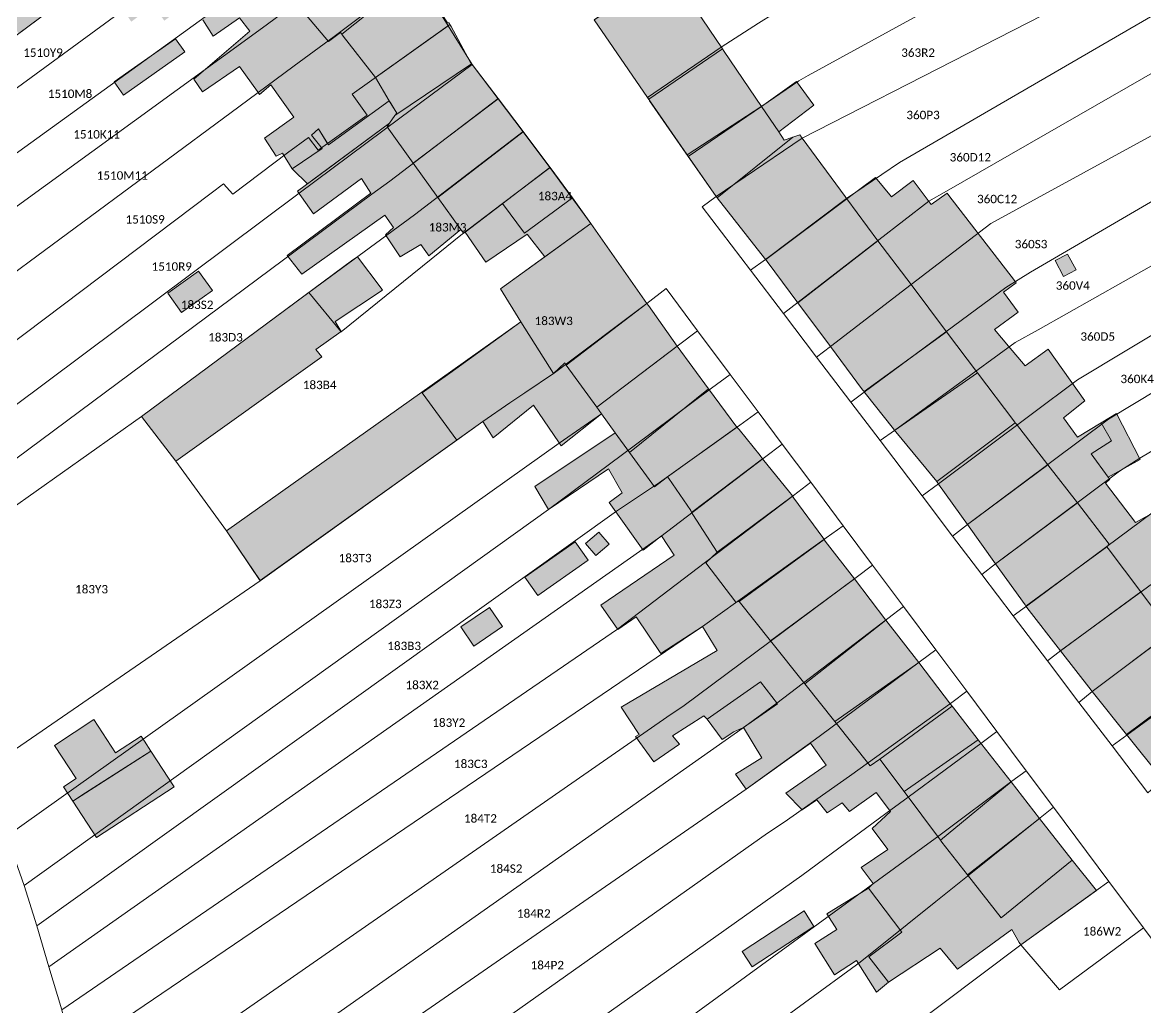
# Model space of a CAD drawing. Header units: metres. Extents: x 113120 to 240396, y 120329 to 242116.
# Drawn here: x 116794.5 to 116901.3, y 121815.8 to 121909.5 of the extents above; entities that cross this region are included whole.
import ezdxf

# ---------------------------------------------------------------- set-up
doc = ezdxf.new("R2010")
doc.units = ezdxf.units.M
doc.header["$LTSCALE"] = 3
for name, color, linetype, lineweight in [('Bpn_CaPa', 78, 'Continuous', 0), ('Bpn_ReBu', 4, 'Continuous', 0), ('Bpt_CaNu', 7, 'Continuous', 0), ('Hachure bâtiment', 11, 'Continuous', 0)]:
    doc.layers.add(name, color=color, linetype=linetype, lineweight=lineweight)
doc.styles.add('Legend', font='')
doc.styles.get('Legend').set_extended_font_data('Calibri')

msp = doc.modelspace()

# ---------------------------------------------------------------- hatches: boundary and pattern name
at = {"layer": 'Hachure bâtiment'}
h = msp.add_hatch(color=256, dxfattribs=at)
h.dxf.hatch_style = 1
h.paths.add_polyline_path([(116800.8, 121940.94), (116798.89, 121938.08), (116804.15, 121933.34), (116803.62, 121932.42), (116806.71, 121928.97), (116808.17, 121930.21), (116810.6, 121926.9), (116809.42, 121925.83), (116811.81, 121922.53), (116811.94, 121922.35), (116807.17, 121918.03), (116806, 121919.65), (116803.45, 121917.45), (116804.55, 121916.15), (116794.17, 121908.43), (116793.4, 121909.32), (116792.2, 121908.43), (116790.6, 121910.68), (116804.52, 121921.52), (116803.68, 121922.8), (116806.63, 121925.63), (116805.2, 121927.48), (116802.44, 121925.27), (116801.45, 121926.48), (116799.6, 121925.32), (116798.4, 121926.92), (116792.97, 121931.85), (116795.83, 121934.97), (116790.8, 121939.92), (116789.43, 121938.43), (116788.37, 121939.48), (116790.55, 121941.48), (116791.45, 121940.68), (116795.92, 121945.84)])
h = msp.add_hatch(color=256, dxfattribs=at)
h.dxf.hatch_style = 1
h.paths.add_polyline_path([(116815.32, 121919.37), (116815.5, 121919.21), (116815.64, 121919.06), (116818.91, 121915.91), (116819.03, 121915.81), (116821.11, 121912.58), (116820.12, 121911.81), (116823.6, 121907.67), (116824.75, 121908.53), (116824.87, 121908.37), (116825.01, 121908.19), (116828.08, 121904.24), (116829.4, 121902.03), (116823.6, 121897.85), (116822.68, 121899.35), (116822, 121898.77), (116823, 121897.48), (116820.15, 121895.55), (116819.25, 121897.05), (116818.65, 121896.77), (116817.52, 121898.48), (116820.32, 121900.48), (116818.12, 121903.55), (116817.05, 121902.63), (116816.86, 121902.9), (116815.15, 121905.28), (116811.63, 121902.88), (116810.8, 121904.08), (116816.12, 121908.65), (116815.15, 121909.92), (116812.63, 121908.17), (116811.67, 121909.73), (116816.23, 121913.77), (116815.75, 121914.55), (116814.75, 121913.83), (116812.68, 121916.52), (116809.43, 121914.55), (116811.28, 121912.08), (116808, 121909.65), (116806.95, 121911.12), (116804.85, 121909.55), (116804.18, 121910.59), (116806.05, 121912.15), (116805.08, 121913.83), (116814.08, 121920.46)])
h = msp.add_hatch(color=256, dxfattribs=at)
h.dxf.hatch_style = 1
h.paths.add_polyline_path([(116831.84, 121914.2), (116831.97, 121914.03), (116824.87, 121908.37), (116824.75, 121908.53), (116823.6, 121907.67), (116820.12, 121911.81), (116821.11, 121912.58), (116829.17, 121917.73)])
h = msp.add_hatch(color=256, dxfattribs=at)
h.dxf.hatch_style = 1
h.paths.add_polyline_path([(116832.07, 121913.88), (116832.19, 121913.69), (116834.94, 121909.43), (116835.09, 121909.43), (116835.17, 121909.3), (116828.08, 121904.24), (116825.01, 121908.19), (116824.87, 121908.37), (116831.97, 121914.03)])
h = msp.add_hatch(color=256, dxfattribs=at)
h.dxf.hatch_style = 1
h.paths.add_polyline_path([(116861.1, 121906.97), (116854.07, 121902.17), (116853.96, 121902.33), (116848.87, 121909.72), (116856.02, 121914.49)])
h = msp.add_hatch(color=256, dxfattribs=at)
h.dxf.hatch_style = 1
h.paths.add_polyline_path([(116835.27, 121909.1), (116837.1, 121905.75), (116837.23, 121905.54), (116829.93, 121900.62), (116830.1, 121900.86), (116829.4, 121902.03), (116828.08, 121904.24), (116835.17, 121909.3)])
h = msp.add_hatch(color=256, dxfattribs=at)
h.dxf.hatch_style = 1
h.paths.add_polyline_path([(116809.95, 121906.68), (116804.12, 121902.57), (116803.23, 121903.83), (116805.17, 121905.21), (116809.07, 121907.92)])
h = msp.add_hatch(color=256, dxfattribs=at)
h.dxf.hatch_style = 1
h.paths.add_polyline_path([(116861.26, 121906.73), (116864.81, 121901.48), (116857.84, 121896.74), (116854.16, 121902.03), (116854.07, 121902.17), (116861.1, 121906.97)])
h = msp.add_hatch(color=256, dxfattribs=at)
h.dxf.hatch_style = 1
h.paths.add_polyline_path([(116837.36, 121905.37), (116839.74, 121902.23), (116831.67, 121896.1), (116829.19, 121899.55), (116829.43, 121899.89), (116829.93, 121900.62), (116837.23, 121905.54)])
h = msp.add_hatch(color=256, dxfattribs=at)
h.dxf.hatch_style = 1
h.paths.add_polyline_path([(116869.77, 121901.6), (116866.44, 121899.07), (116864.81, 121901.48), (116868.12, 121903.85)])
h = msp.add_hatch(color=256, dxfattribs=at)
h.dxf.hatch_style = 1
h.paths.add_polyline_path([(116823.58, 121897.89), (116823.58, 121897.88), (116823.6, 121897.85), (116824.53, 121898.52), (116829.4, 121902.03), (116829.49, 121901.89), (116829.86, 121901.26), (116830.1, 121900.86), (116829.93, 121900.62), (116829.43, 121899.89), (116824.55, 121896.29), (116824.16, 121896), (116821.63, 121894.13), (116820.21, 121895.49), (116820.15, 121895.55), (116823, 121897.48), (116822, 121898.77), (116822.68, 121899.35), (116823.47, 121898.07), (116823.57, 121897.89)])
h = msp.add_hatch(color=256, dxfattribs=at)
h.dxf.hatch_style = 1
h.paths.add_polyline_path([(116842.12, 121899.09), (116834.03, 121892.83), (116831.67, 121896.1), (116839.74, 121902.23)])
h = msp.add_hatch(color=256, dxfattribs=at)
h.dxf.hatch_style = 1
h.paths.add_polyline_path([(116866.44, 121899.07), (116866.97, 121898.28), (116867.79, 121898.58), (116860.57, 121892.8), (116860.41, 121893.03), (116857.84, 121896.74), (116864.81, 121901.48)])
h = msp.add_hatch(color=256, dxfattribs=at)
h.dxf.hatch_style = 1
h.paths.add_polyline_path([(116829.19, 121899.55), (116831.67, 121896.1), (116834.03, 121892.83), (116836.21, 121889.8), (116833.17, 121887.28), (116833.04, 121887.47), (116832.4, 121888.37), (116830.43, 121887.2), (116829.03, 121889.28), (116829.8, 121889.97), (116828.97, 121891.15), (116821.08, 121885.55), (116819.68, 121887.32), (116827.65, 121893.23), (116826.77, 121894.63), (116822.2, 121891.28), (116820.68, 121893.43), (116829.43, 121899.89)])
h = msp.add_hatch(color=256, dxfattribs=at)
h.dxf.hatch_style = 1
h.paths.add_polyline_path([(116844.68, 121895.7), (116836.61, 121889.54), (116836.47, 121889.43), (116836.21, 121889.8), (116834.03, 121892.83), (116842.12, 121899.09)])
h = msp.add_hatch(color=256, dxfattribs=at)
h.dxf.hatch_style = 1
h.paths.add_polyline_path([(116868.67, 121898.48), (116872.77, 121892.93), (116872.93, 121892.71), (116865.2, 121886.92), (116865.09, 121887.06), (116860.57, 121892.8), (116867.79, 121898.58), (116868.43, 121898.8)])
h = msp.add_hatch(color=256, dxfattribs=at)
h.dxf.hatch_style = 1
h.paths.add_polyline_path([(116848.57, 121890.36), (116844.18, 121887.19), (116842.52, 121889.35), (116838.57, 121886.68), (116836.61, 121889.54), (116844.68, 121895.7)])
h = msp.add_hatch(color=256, dxfattribs=at)
h.dxf.hatch_style = 1
h.paths.add_polyline_path([(116877.15, 121892.88), (116879.23, 121894.45), (116880.95, 121892.17), (116882.45, 121893.25), (116882.63, 121893.02), (116888.85, 121884.95), (116889.03, 121884.72), (116887.83, 121883.83), (116889.2, 121881.92), (116886.97, 121880.28), (116888.3, 121878.7), (116889.88, 121876.83), (116892.05, 121878.4), (116895.55, 121873.48), (116893.52, 121871.88), (116894.85, 121870.03), (116897.12, 121871.39), (116898.08, 121869.68), (116896.15, 121868.45), (116897.78, 121866.22), (116897.92, 121866.03), (116897.52, 121865.65), (116900.37, 121861.92), (116903.2, 121863.48), (116905.15, 121860.55), (116904.35, 121860.25), (116905.65, 121858.8), (116907.2, 121859.68), (116908.48, 121858.12), (116905.32, 121855.6), (116906.73, 121853.7), (116908.45, 121851.4), (116911.88, 121853.97), (116913.68, 121851.77), (116912.68, 121851.12), (116914.77, 121848.68), (116913.97, 121848.05), (116915.03, 121846.72), (116916.35, 121847.77), (116918.03, 121845.37), (116914.55, 121842.95), (116915.4, 121842), (116918.25, 121843.97), (116920.75, 121840.97), (116917.52, 121839), (116920.57, 121835.05), (116924.63, 121837.12), (116926.61, 121833.98), (116923.83, 121832.28), (116926.57, 121829.15), (116929.57, 121830.68), (116930.77, 121828.8), (116928.17, 121827.03), (116929.32, 121825.48), (116930.63, 121826.23), (116931.52, 121825), (116930.43, 121824.08), (116932.35, 121821.6), (116934.92, 121822.95), (116937.25, 121819.35), (116932.32, 121815.85), (116929.48, 121819.4), (116926.74, 121822.88), (116923.56, 121826.92), (116920.85, 121830.37), (116920.46, 121830.11), (116918.39, 121832.62), (116918.24, 121832.79), (116918.15, 121832.92), (116914.98, 121837.08), (116912.93, 121839.78), (116910.43, 121843.08), (116910.62, 121843.26), (116910.75, 121843.43), (116907.48, 121847.43), (116906.98, 121847.3), (116903.91, 121851.3), (116903.77, 121851.48), (116903.68, 121851.6), (116900.88, 121855.33), (116897.77, 121859.46), (116897.66, 121859.62), (116897.88, 121859.85), (116894.84, 121863.79), (116892.02, 121867.42), (116889.05, 121871.27), (116888.94, 121871.41), (116888.8, 121871.59), (116885.35, 121876.17), (116882.41, 121880.06), (116879.02, 121884.55), (116875.88, 121888.72), (116872.93, 121892.71), (116875.65, 121894.72)])
h = msp.add_hatch(color=256, dxfattribs=at)
h.dxf.hatch_style = 1
h.paths.add_polyline_path([(116875.88, 121888.72), (116868.26, 121882.82), (116865.33, 121886.74), (116865.2, 121886.92), (116872.93, 121892.71)])
h = msp.add_hatch(color=256, dxfattribs=at)
h.dxf.hatch_style = 1
h.paths.add_polyline_path([(116853.89, 121882.76), (116846.23, 121876.89), (116846.08, 121877.1), (116845.01, 121876.09), (116841.92, 121881.02), (116839.97, 121884.14), (116844.18, 121887.19), (116848.57, 121890.36)])
h = msp.add_hatch(color=256, dxfattribs=at)
h.dxf.hatch_style = 1
h.paths.add_polyline_path([(116879.02, 121884.55), (116871.35, 121878.66), (116868.26, 121882.82), (116875.88, 121888.72)])
h = msp.add_hatch(color=256, dxfattribs=at)
h.dxf.hatch_style = 1
h.paths.add_polyline_path([(116828.63, 121884.2), (116828.75, 121884.03), (116824.25, 121881.03), (116824.83, 121880.08), (116822.4, 121878.37), (116822.97, 121877.68), (116809.1, 121867.77), (116805.83, 121872), (116825.94, 121886.89), (116826.19, 121887.07), (116826.28, 121887.13), (116826.37, 121887.2)])
h = msp.add_hatch(color=256, dxfattribs=at)
h.dxf.hatch_style = 1
h.paths.add_polyline_path([(116894.72, 121885.95), (116893.52, 121885.32), (116892.72, 121886.83), (116893.92, 121887.45)], flags=17)
h = msp.add_hatch(color=256, dxfattribs=at)
h.dxf.hatch_style = 1
h.paths.add_polyline_path([(116812.57, 121884), (116809.63, 121881.88), (116808.32, 121883.72), (116811.25, 121885.83)], flags=17)
h = msp.add_hatch(color=256, dxfattribs=at)
h.dxf.hatch_style = 1
h.paths.add_polyline_path([(116882.41, 121880.06), (116874.55, 121874.37), (116874.41, 121874.55), (116871.35, 121878.66), (116879.02, 121884.55)])
h = msp.add_hatch(color=256, dxfattribs=at)
h.dxf.hatch_style = 1
h.paths.add_polyline_path([(116854.05, 121882.57), (116856.77, 121878.7), (116849.13, 121872.88), (116846.23, 121876.89), (116853.89, 121882.76)])
h = msp.add_hatch(color=256, dxfattribs=at)
h.dxf.hatch_style = 1
h.paths.add_polyline_path([(116845.01, 121876.09), (116846.08, 121877.1), (116846.23, 121876.89), (116849.13, 121872.88), (116849.57, 121872.27), (116845.75, 121869.2), (116845.56, 121869.49), (116843.12, 121873.08), (116839.28, 121869.97), (116838.28, 121871.52), (116817.12, 121856.4), (116813.92, 121861.12), (116835.43, 121876.4), (116841.92, 121881.02)])
h = msp.add_hatch(color=256, dxfattribs=at)
h.dxf.hatch_style = 1
h.paths.add_polyline_path([(116885.35, 121876.17), (116877.46, 121870.68), (116877.35, 121870.83), (116874.67, 121874.21), (116874.55, 121874.37), (116882.41, 121880.06)], flags=17)
h = msp.add_hatch(color=256, dxfattribs=at)
h.dxf.hatch_style = 1
h.paths.add_polyline_path([(116859.77, 121874.63), (116852.23, 121868.59), (116850.89, 121870.44), (116849.57, 121872.27), (116849.13, 121872.88), (116856.77, 121878.7)])
h = msp.add_hatch(color=256, dxfattribs=at)
h.dxf.hatch_style = 1
h.paths.add_polyline_path([(116888.8, 121871.59), (116888.94, 121871.41), (116881.47, 121865.82), (116877.57, 121870.54), (116877.46, 121870.68), (116885.35, 121876.17)], flags=17)
h = msp.add_hatch(color=256, dxfattribs=at)
h.dxf.hatch_style = 1
h.paths.add_polyline_path([(116862.46, 121870.99), (116855.86, 121866.27), (116854.61, 121865.3), (116852.23, 121868.59), (116859.77, 121874.63)])
h = msp.add_hatch(color=256, dxfattribs=at)
h.dxf.hatch_style = 1
h.paths.add_polyline_path([(116900.83, 121867.92), (116897.78, 121866.22), (116896.15, 121868.45), (116898.08, 121869.68), (116897.12, 121871.39), (116898.55, 121872.28)], flags=17)
h = msp.add_hatch(color=256, dxfattribs=at)
h.dxf.hatch_style = 1
h.paths.add_polyline_path([(116862.66, 121870.77), (116864.67, 121868.28), (116864.91, 121867.98), (116858.14, 121862.88), (116858.08, 121863.05), (116855.97, 121866.11), (116855.86, 121866.27), (116862.46, 121870.99)])
h = msp.add_hatch(color=256, dxfattribs=at)
h.dxf.hatch_style = 1
h.paths.add_polyline_path([(116889.05, 121871.27), (116892.02, 121867.42), (116884.38, 121861.72), (116881.65, 121865.57), (116881.47, 121865.82), (116888.94, 121871.41)], flags=17)
h = msp.add_hatch(color=256, dxfattribs=at)
h.dxf.hatch_style = 1
h.paths.add_polyline_path([(116866.32, 121844.68), (116863.09, 121842.43), (116862.17, 121842), (116861.05, 121841.3), (116859.63, 121843.23), (116864.72, 121846.77)], flags=16)
h.paths.add_polyline_path([(116852.23, 121868.59), (116854.61, 121865.3), (116855.86, 121866.27), (116855.97, 121866.11), (116858.08, 121863.05), (116858.14, 121862.88), (116858.26, 121862.69), (116860.57, 121859.1), (116859.5, 121858.09), (116862.36, 121854.34), (116862.67, 121854.41), (116865.67, 121850.66), (116868.93, 121846.57), (116871.78, 121842.99), (116875.14, 121838.79), (116876.06, 121839.41), (116878.37, 121836.33), (116881.73, 121831.84), (116881.83, 121831.7), (116881.95, 121831.51), (116884.38, 121828.43), (116887.61, 121824.31), (116894.35, 121829.81), (116896.66, 121826.93), (116889.45, 121821.75), (116889.31, 121821.98), (116888.6, 121823.2), (116883.45, 121819.43), (116883.32, 121819.59), (116881.8, 121821.43), (116876.88, 121818.2), (116875, 121820.63), (116878.15, 121822.95), (116874.97, 121827.15), (116875.41, 121827.6), (116874.28, 121829.12), (116876.8, 121830.83), (116875.32, 121832.83), (116877.08, 121834.45), (116875.72, 121836.25), (116873.17, 121834.43), (116872.48, 121835.25), (116871.03, 121834.32), (116870.05, 121835.55), (116868.68, 121834.6), (116867.12, 121836.17), (116870.95, 121838.83), (116869.45, 121840.95), (116863.35, 121836.55), (116862.32, 121838), (116864.83, 121839.55), (116863.09, 121842.43), (116863.32, 121842.59), (116866.32, 121844.68), (116864.72, 121846.77), (116859.63, 121843.23), (116859.32, 121843.55), (116856.35, 121841.65), (116857, 121840.83), (116854.55, 121839.15), (116852.8, 121841.57), (116853.15, 121841.75), (116851.45, 121844.37), (116860.57, 121849.75), (116859.2, 121852.03), (116855.23, 121849.46), (116852.88, 121852.95), (116851.12, 121851.75), (116849.52, 121854.05), (116856.48, 121858.83), (116855.28, 121860.65), (116853.54, 121859.28), (116850.95, 121862.95), (116850.32, 121863.83), (116851.55, 121864.75), (116850.25, 121867.03), (116844.55, 121863.17), (116843.23, 121865.35), (116850.89, 121870.44)])
h = msp.add_hatch(color=256, dxfattribs=at)
h.dxf.hatch_style = 1
h.paths.add_polyline_path([(116867.51, 121864.77), (116867.65, 121864.6), (116867.75, 121864.43), (116860.57, 121859.1), (116858.26, 121862.69), (116858.14, 121862.88), (116864.91, 121867.98)], flags=17)
h = msp.add_hatch(color=256, dxfattribs=at)
h.dxf.hatch_style = 1
h.paths.add_polyline_path([(116894.84, 121863.79), (116887.06, 121857.99), (116884.38, 121861.72), (116892.02, 121867.42)], flags=17)
h = msp.add_hatch(color=256, dxfattribs=at)
h.dxf.hatch_style = 1
h.paths.add_polyline_path([(116867.88, 121864.25), (116870.62, 121860.5), (116870.76, 121860.31), (116862.67, 121854.41), (116862.36, 121854.34), (116859.5, 121858.09), (116860.57, 121859.1), (116867.75, 121864.43)], flags=17)
h = msp.add_hatch(color=256, dxfattribs=at)
h.dxf.hatch_style = 1
h.paths.add_polyline_path([(116897.88, 121859.85), (116897.66, 121859.62), (116889.95, 121853.97), (116889.87, 121854.09), (116887.06, 121857.99), (116894.84, 121863.79)], flags=17)
h = msp.add_hatch(color=256, dxfattribs=at)
h.dxf.hatch_style = 1
h.paths.add_polyline_path([(116850.32, 121859.85), (116849.03, 121858.78), (116848.05, 121859.92), (116849.32, 121861)], flags=17)
h = msp.add_hatch(color=256, dxfattribs=at)
h.dxf.hatch_style = 1
h.paths.add_polyline_path([(116870.87, 121860.15), (116873.63, 121856.57), (116865.67, 121850.66), (116862.67, 121854.41), (116870.76, 121860.31)], flags=17)
h = msp.add_hatch(color=256, dxfattribs=at)
h.dxf.hatch_style = 1
h.paths.add_polyline_path([(116848.32, 121858.35), (116843.52, 121854.97), (116842.28, 121856.73), (116847.08, 121860.08)])
h = msp.add_hatch(color=256, dxfattribs=at)
h.dxf.hatch_style = 1
h.paths.add_polyline_path([(116897.77, 121859.46), (116900.88, 121855.33), (116893.25, 121849.72), (116890.05, 121853.83), (116889.95, 121853.97), (116897.66, 121859.62)], flags=17)
h = msp.add_hatch(color=256, dxfattribs=at)
h.dxf.hatch_style = 1
h.paths.add_polyline_path([(116876.64, 121852.65), (116868.93, 121846.57), (116865.67, 121850.66), (116873.63, 121856.57)], flags=17)
h.paths.add_polyline_path([(116866.32, 121844.68), (116863.09, 121842.43), (116862.17, 121842), (116861.05, 121841.3), (116859.63, 121843.23), (116864.72, 121846.77)], flags=16)
h = msp.add_hatch(color=256, dxfattribs=at)
h.dxf.hatch_style = 1
h.paths.add_polyline_path([(116903.68, 121851.6), (116903.77, 121851.48), (116896.24, 121845.85), (116896.14, 121845.99), (116893.25, 121849.72), (116900.88, 121855.33)], flags=17)
h = msp.add_hatch(color=256, dxfattribs=at)
h.dxf.hatch_style = 1
h.paths.add_polyline_path([(116840.17, 121852.03), (116837.45, 121850.17), (116836.2, 121852), (116838.92, 121853.85)])
h = msp.add_hatch(color=256, dxfattribs=at)
h.dxf.hatch_style = 1
h.paths.add_polyline_path([(116879.75, 121848.6), (116871.78, 121842.99), (116868.93, 121846.57), (116876.64, 121852.65)], flags=17)
h = msp.add_hatch(color=256, dxfattribs=at)
h.dxf.hatch_style = 1
h.paths.add_polyline_path([(116903.91, 121851.3), (116906.98, 121847.3), (116899.53, 121841.75), (116896.39, 121845.68), (116896.24, 121845.85), (116903.77, 121851.48)], flags=17)
h = msp.add_hatch(color=256, dxfattribs=at)
h.dxf.hatch_style = 1
h.paths.add_polyline_path([(116882.79, 121844.64), (116882.92, 121844.47), (116876.06, 121839.41), (116875.14, 121838.79), (116871.78, 121842.99), (116879.75, 121848.6)], flags=17)
h = msp.add_hatch(color=256, dxfattribs=at)
h.dxf.hatch_style = 1
h.paths.add_polyline_path([(116910.75, 121843.43), (116910.62, 121843.26), (116910.43, 121843.08), (116902.96, 121837.48), (116902.86, 121837.6), (116899.53, 121841.75), (116906.98, 121847.3), (116907.48, 121847.43)], flags=17)
h = msp.add_hatch(color=256, dxfattribs=at)
h.dxf.hatch_style = 1
h.paths.add_polyline_path([(116883.06, 121844.3), (116885.42, 121841.26), (116878.37, 121836.33), (116876.06, 121839.41), (116882.92, 121844.47)], flags=17)
h = msp.add_hatch(color=256, dxfattribs=at)
h.dxf.hatch_style = 1
h.paths.add_polyline_path([(116805.79, 121841.61), (116806.1, 121841.14), (116806.72, 121840.19), (116806.1, 121839.79), (116804.27, 121838.61), (116800.51, 121836.2), (116799.29, 121835.41), (116798.4, 121836.77), (116799.62, 121837.57), (116797.55, 121840.73), (116801.28, 121843.18), (116803.35, 121840.01)])
h = msp.add_hatch(color=256, dxfattribs=at)
h.dxf.hatch_style = 1
h.paths.add_polyline_path([(116888.55, 121837.25), (116881.83, 121831.7), (116881.73, 121831.84), (116878.37, 121836.33), (116885.42, 121841.26)], flags=17)
h = msp.add_hatch(color=256, dxfattribs=at)
h.dxf.hatch_style = 1
h.paths.add_polyline_path([(116808.94, 121836.79), (116801.55, 121831.96), (116799.29, 121835.41), (116806.72, 121840.19)])
h = msp.add_hatch(color=256, dxfattribs=at)
h.dxf.hatch_style = 1
h.paths.add_polyline_path([(116891.25, 121833.78), (116884.38, 121828.43), (116881.95, 121831.51), (116881.83, 121831.7), (116888.55, 121837.25)], flags=17)
h = msp.add_hatch(color=256, dxfattribs=at)
h.dxf.hatch_style = 1
h.paths.add_polyline_path([(116894.35, 121829.81), (116887.61, 121824.31), (116884.38, 121828.43), (116891.25, 121833.78)], flags=17)
h = msp.add_hatch(color=256, dxfattribs=at)
h.dxf.hatch_style = 1
h.paths.add_polyline_path([(116875.74, 121817.27), (116873.85, 121820.26), (116871.73, 121818.92), (116869.86, 121821.89), (116871.95, 121823.21), (116871.02, 121824.69), (116874.97, 121827.15), (116878.15, 121822.95), (116875, 121820.63), (116876.88, 121818.2)])
h = msp.add_hatch(color=256, dxfattribs=at)
h.dxf.hatch_style = 1
h.paths.add_polyline_path([(116869.77, 121823.51), (116863.92, 121819.65), (116862.95, 121821.12), (116868.85, 121825)], flags=17)

# ---------------------------------------------------------------- linework, layer by layer
at = {"layer": 'Bpn_CaPa'}
for points in [[(116891.62, 121926.31), (116864.52, 121909.41), (116860.96, 121907.13), (116853.95, 121902.35), (116848.87, 121909.72), (116855.83, 121914.55), (116858.62, 121916.53), (116868.6, 121923.27), (116869.2, 121923.67), (116885.4, 121934.71), (116891.62, 121926.31)], [(116817.42, 121932.6), (116820.32, 121928.93), (116811.98, 121922.31), (116807.17, 121918.03), (116804.55, 121916.15), (116796.52, 121910.18), (116764.96, 121886.72), (116763.35, 121889.36), (116792.97, 121912.53), (116794.04, 121913.36), (116804.52, 121921.52), (116806.53, 121923.34), (116817.42, 121932.6)], [(116820.32, 121928.93), (116823.24, 121925.22), (116812.51, 121916.9), (116811.26, 121915.96), (116809.51, 121914.65), (116808.71, 121914.06), (116805.38, 121911.6), (116766.93, 121883.47), (116764.96, 121886.72), (116796.52, 121910.18), (116804.55, 121916.15), (116807.17, 121918.03), (116811.98, 121922.31), (116820.32, 121928.93)], [(116891.62, 121926.31), (116896.68, 121919.48), (116869.23, 121904.42), (116868.34, 121903.92), (116864.83, 121901.53), (116857.72, 121896.89), (116853.95, 121902.35), (116860.96, 121907.13), (116864.52, 121909.41), (116891.62, 121926.31)], [(116823.24, 121925.22), (116826.47, 121921.08), (116818.37, 121914.84), (116815.67, 121912.76), (116769.44, 121879.35), (116767.93, 121881.83), (116766.93, 121883.47), (116805.38, 121911.6), (116808.71, 121914.06), (116809.51, 121914.65), (116811.26, 121915.96), (116812.51, 121916.9), (116823.24, 121925.22)], [(116771.61, 121875.79), (116769.44, 121879.35), (116815.67, 121912.76), (116818.37, 121914.84), (116826.47, 121921.08), (116829.1, 121917.71), (116817.69, 121909.22), (116771.61, 121875.79)], [(116896.68, 121919.48), (116900.17, 121914.62), (116868.67, 121898.48), (116867.79, 121897.88), (116860.49, 121892.92), (116857.72, 121896.89), (116864.83, 121901.53), (116868.34, 121903.92), (116869.23, 121904.42), (116896.68, 121919.48)], [(116774.31, 121871.34), (116771.61, 121875.79), (116817.69, 121909.22), (116829.1, 121917.71), (116831.97, 121914.03), (116824.15, 121908.14), (116820.36, 121905.35), (116815.08, 121901.45), (116774.31, 121871.34)], [(116902.99, 121910.72), (116877.93, 121896.16), (116872.9, 121892.75), (116865.18, 121886.95), (116863.76, 121885.91), (116859.17, 121891.94), (116860.49, 121892.92), (116867.79, 121897.88), (116868.67, 121898.48), (116900.17, 121914.62), (116902.9, 121910.83), (116902.99, 121910.72)], [(116834.99, 121909.17), (116825.87, 121902.66), (116827.3, 121900.66), (116822.62, 121897.32), (116821.7, 121898.55), (116819.73, 121897.07), (116814.52, 121893.14), (116813.63, 121894.12), (116812.45, 121893.26), (116777.16, 121866.66), (116774.31, 121871.34), (116815.08, 121901.45), (116820.36, 121905.35), (116824.15, 121908.14), (116831.97, 121914.03), (116834.99, 121909.17)], [(116866.89, 121881.79), (116863.76, 121885.91), (116865.18, 121886.95), (116872.9, 121892.75), (116877.93, 121896.16), (116902.99, 121910.72), (116905.86, 121906.92), (116882.38, 121893.43), (116880.72, 121892.48), (116875.96, 121888.8), (116868.28, 121882.87), (116866.89, 121881.79)], [(116834.99, 121909.17), (116837.27, 121905.49), (116830.4, 121900.37), (116820.83, 121893.23), (116779.7, 121862.54), (116777.16, 121866.66), (116812.45, 121893.26), (116813.63, 121894.12), (116814.52, 121893.14), (116819.73, 121897.07), (116821.7, 121898.55), (116822.62, 121897.32), (116827.3, 121900.66), (116825.87, 121902.66), (116834.99, 121909.17)], [(116866.89, 121881.79), (116868.28, 121882.87), (116875.96, 121888.8), (116880.72, 121892.48), (116882.38, 121893.43), (116905.86, 121906.92), (116909, 121902.61), (116886.6, 121890.35), (116879.02, 121884.55), (116871.35, 121878.66), (116870.04, 121877.64), (116866.89, 121881.79)], [(116779.7, 121862.54), (116820.83, 121893.23), (116830.4, 121900.37), (116837.27, 121905.49), (116839.76, 121902.24), (116829.45, 121894.4), (116827.75, 121893.14), (116781.72, 121858.96), (116779.7, 121862.54)], [(116783.26, 121856.02), (116781.72, 121858.96), (116827.75, 121893.14), (116829.45, 121894.4), (116839.76, 121902.24), (116842.13, 121899.1), (116831.81, 121891.19), (116821.76, 121883.79), (116819.43, 121882.07), (116805.83, 121872), (116783.26, 121856.02)], [(116909, 121902.61), (116912.08, 121898.38), (116890.37, 121885.73), (116888.04, 121884.26), (116874.58, 121874.33), (116873.29, 121873.38), (116870.04, 121877.64), (116871.35, 121878.66), (116879.02, 121884.55), (116886.6, 121890.35), (116909, 121902.61)], [(116840.17, 121892.26), (116836.21, 121889.24), (116834.2, 121887.63), (116824.81, 121880.07), (116821.76, 121883.79), (116831.81, 121891.19), (116842.13, 121899.1), (116844.69, 121895.7), (116840.17, 121892.26)], [(116873.29, 121873.38), (116874.58, 121874.33), (116888.04, 121884.26), (116890.37, 121885.73), (116912.08, 121898.38), (116915.37, 121893.93), (116891.1, 121880.25), (116888.93, 121879.03), (116877.46, 121870.68), (116876.08, 121869.71), (116873.29, 121873.38)], [(116846.82, 121892.8), (116842.27, 121889.43), (116840.17, 121892.26), (116844.69, 121895.7), (116846.82, 121892.8)], [(116918.49, 121889.7), (116894.84, 121875.48), (116881.65, 121865.6), (116880.07, 121864.46), (116876.08, 121869.71), (116877.46, 121870.68), (116888.93, 121879.03), (116891.1, 121880.25), (116915.37, 121893.93), (116918.49, 121889.7)], [(116846.82, 121892.8), (116848.56, 121890.36), (116839.97, 121884.14), (116841.92, 121881.02), (116835.16, 121876.12), (116832.54, 121874.27), (116835.81, 121869.75), (116831.08, 121866.37), (116817.11, 121856.39), (116813.92, 121861.12), (116809.08, 121867.77), (116805.83, 121872), (116819.43, 121882.07), (116821.76, 121883.79), (116824.81, 121880.07), (116834.2, 121887.63), (116836.21, 121889.24), (116840.17, 121892.26), (116842.27, 121889.43), (116846.82, 121892.8)], [(116835.81, 121869.75), (116832.54, 121874.27), (116835.16, 121876.12), (116841.92, 121881.02), (116839.97, 121884.14), (116848.56, 121890.36), (116853.89, 121882.76), (116845.11, 121876.16), (116842.28, 121874.25), (116840.86, 121873.3), (116838.28, 121871.52), (116835.81, 121869.75)], [(116918.49, 121889.7), (116921.27, 121885.88), (116897.8, 121871.76), (116884.38, 121861.72), (116882.98, 121860.63), (116880.07, 121864.46), (116881.65, 121865.6), (116894.84, 121875.48), (116918.49, 121889.7)], [(116885.76, 121856.98), (116882.98, 121860.63), (116884.38, 121861.72), (116897.8, 121871.76), (116921.27, 121885.88), (116924.16, 121881.92), (116900.77, 121868.05), (116898.84, 121866.81), (116887.06, 121857.99), (116885.76, 121856.98)], [(116835.81, 121869.75), (116838.28, 121871.52), (116840.86, 121873.3), (116842.28, 121874.25), (116845.11, 121876.16), (116853.89, 121882.76), (116855.73, 121884.17), (116858.7, 121880.14), (116856.92, 121878.79), (116849.13, 121872.88), (116849.57, 121872.27), (116845.55, 121869.48), (116793.03, 121832.1), (116790.85, 121838.34), (116817.11, 121856.39), (116831.08, 121866.37), (116835.81, 121869.75)], [(116888.75, 121853.04), (116885.76, 121856.98), (116887.06, 121857.99), (116898.84, 121866.81), (116900.77, 121868.05), (116924.16, 121881.92), (116927.24, 121877.71), (116901.97, 121862.85), (116889.99, 121853.98), (116888.75, 121853.04)], [(116794.66, 121827.4), (116793.03, 121832.1), (116845.55, 121869.48), (116849.57, 121872.27), (116849.13, 121872.88), (116856.92, 121878.79), (116858.7, 121880.14), (116861.82, 121876.01), (116860.05, 121874.69), (116852.69, 121869.22), (116844.55, 121863.17), (116794.66, 121827.4)], [(116888.75, 121853.04), (116889.99, 121853.98), (116901.97, 121862.85), (116927.24, 121877.71), (116930.17, 121873.7), (116907.2, 121859.68), (116905.65, 121858.8), (116893.26, 121849.74), (116891.99, 121848.77), (116888.75, 121853.04)], [(116794.66, 121827.4), (116844.55, 121863.17), (116852.69, 121869.22), (116860.05, 121874.69), (116861.82, 121876.01), (116864.49, 121872.44), (116862.73, 121871.18), (116855.1, 121865.72), (116851.02, 121862.99), (116795.86, 121823.55), (116794.66, 121827.4)], [(116894.99, 121844.82), (116891.99, 121848.77), (116893.26, 121849.74), (116905.65, 121858.8), (116907.2, 121859.68), (116930.17, 121873.7), (116932.72, 121869.43), (116908.25, 121854.65), (116906.73, 121853.7), (116896.24, 121845.85), (116894.99, 121844.82)], [(116783.26, 121856.02), (116805.83, 121872), (116809.08, 121867.77), (116813.92, 121861.12), (116817.11, 121856.39), (116790.85, 121838.34), (116789.02, 121844.79), (116783.26, 121856.02)], [(116866.78, 121869.37), (116865.09, 121868.11), (116857.63, 121862.44), (116855.21, 121860.6), (116797.03, 121819.68), (116795.86, 121823.55), (116851.02, 121862.99), (116855.1, 121865.72), (116862.73, 121871.18), (116864.49, 121872.44), (116866.78, 121869.37)], [(116869.48, 121865.75), (116867.84, 121864.5), (116859.48, 121858.14), (116851.1, 121851.78), (116798.25, 121815.59), (116797.03, 121819.68), (116855.21, 121860.6), (116857.63, 121862.44), (116865.09, 121868.11), (116866.78, 121869.37), (116869.48, 121865.75)], [(116894.99, 121844.82), (116896.24, 121845.85), (116906.73, 121853.7), (116908.25, 121854.65), (116932.72, 121869.43), (116935.88, 121865.22), (116913.68, 121851.77), (116911.97, 121850.77), (116899.56, 121841.71), (116898.15, 121840.67), (116894.99, 121844.82)], [(116869.48, 121865.75), (116872.56, 121861.61), (116870.94, 121860.45), (116859.2, 121852.03), (116857.34, 121850.81), (116799.27, 121811.36), (116798.25, 121815.59), (116851.1, 121851.78), (116859.48, 121858.14), (116867.84, 121864.5), (116869.48, 121865.75)], [(116935.88, 121865.22), (116938.61, 121861.6), (116914.42, 121847.48), (116912.23, 121845.94), (116912.93, 121845.02), (116902.96, 121837.48), (116901.54, 121836.22), (116898.15, 121840.67), (116899.56, 121841.71), (116911.97, 121850.77), (116913.68, 121851.77), (116935.88, 121865.22)], [(116875.36, 121857.86), (116873.81, 121856.7), (116857.31, 121844.43), (116856.22, 121843.71), (116800.66, 121805.13), (116799.27, 121811.36), (116857.34, 121850.81), (116859.2, 121852.03), (116870.94, 121860.45), (116872.56, 121861.61), (116875.36, 121857.86)], [(116801.91, 121799.34), (116800.66, 121805.13), (116856.22, 121843.71), (116857.31, 121844.43), (116873.81, 121856.7), (116875.36, 121857.86), (116878.31, 121853.93), (116876.81, 121852.78), (116866.27, 121844.75), (116863.05, 121842.4), (116801.91, 121799.34)], [(116802.91, 121794.74), (116801.91, 121799.34), (116863.05, 121842.4), (116866.27, 121844.75), (116876.81, 121852.78), (116878.31, 121853.93), (116881.38, 121849.81), (116879.91, 121848.72), (116870.29, 121841.58), (116863.35, 121836.55), (116802.91, 121794.74)], [(116884.33, 121845.87), (116882.89, 121844.82), (116873.18, 121837.81), (116866.97, 121833.41), (116865.38, 121832.37), (116804.14, 121789.04), (116802.91, 121794.74), (116863.35, 121836.55), (116870.29, 121841.58), (116879.91, 121848.72), (116881.38, 121849.81), (116884.33, 121845.87)], [(116887.19, 121842.04), (116885.8, 121841.01), (116878.74, 121835.81), (116877.11, 121834.6), (116873.62, 121832.03), (116868.63, 121828.35), (116805.91, 121783.88), (116804.14, 121789.04), (116865.38, 121832.37), (116866.97, 121833.41), (116873.18, 121837.81), (116882.89, 121844.82), (116884.33, 121845.87), (116887.19, 121842.04)], [(116887.19, 121842.04), (116889.97, 121838.32), (116888.62, 121837.32), (116881.68, 121832.13), (116808.1, 121778.48), (116805.91, 121783.88), (116868.63, 121828.35), (116873.62, 121832.03), (116877.11, 121834.6), (116878.74, 121835.81), (116885.8, 121841.01), (116887.19, 121842.04)], [(116810.66, 121773.7), (116808.1, 121778.48), (116881.68, 121832.13), (116888.62, 121837.32), (116889.97, 121838.32), (116892.57, 121834.84), (116891.3, 121833.82), (116884.4, 121828.29), (116881.37, 121825.89), (116878.65, 121823.68), (116874.2, 121820.12), (116810.66, 121773.7)], [(116810.66, 121773.7), (116874.2, 121820.12), (116878.65, 121823.68), (116881.37, 121825.89), (116884.4, 121828.29), (116891.3, 121833.82), (116892.57, 121834.84), (116897.84, 121827.77), (116896.6, 121826.88), (116889.45, 121821.75), (116874.49, 121810.49), (116873.72, 121811.63), (116812.41, 121769.58), (116810.66, 121773.7)], [(116889.45, 121821.75), (116896.6, 121826.88), (116897.84, 121827.77), (116901.12, 121823.38), (116893.14, 121817.48), (116889.45, 121821.75)]]:
    msp.add_lwpolyline(points, close=True, dxfattribs=at)
for points in [[(116793.03, 121832.1), (116794.66, 121827.4), (116795.86, 121823.55), (116795.86, 121823.55), (116797.03, 121819.68), (116798.25, 121815.59), (116799.27, 121811.36), (116800.66, 121805.13), (116801.91, 121799.34), (116802.91, 121794.74), (116804.14, 121789.04), (116805.91, 121783.88), (116808.1, 121778.48), (116810.66, 121773.7), (116812.41, 121769.58), (116814.76, 121760.52), (116813.61, 121753.61), (116803.98, 121754.1), (116803.45, 121735.37), (116802.13, 121700.05), (116797.34, 121701.12), (116794.35, 121746.27)], [(116803.45, 121735.37), (116803.98, 121754.1), (116813.61, 121753.61), (116814.76, 121760.52), (116812.41, 121769.58), (116873.72, 121811.63), (116874.49, 121810.49), (116889.45, 121821.75), (116893.14, 121817.48), (116901.12, 121823.38), (116918.3, 121800.34), (116930.83, 121785.43), (116947.8, 121770.45), (116973.41, 121749.4), (117016.76, 121718.28)]]:
    msp.add_lwpolyline(points, dxfattribs=at)
at = {"layer": 'Bpn_ReBu'}
for points in [[(116791.45, 121940.68), (116795.92, 121945.84), (116800.8, 121940.94), (116800.8, 121940.94), (116798.89, 121938.08), (116804.15, 121933.34), (116803.62, 121932.42), (116806.71, 121928.97), (116808.17, 121930.21), (116810.6, 121926.9), (116809.42, 121925.83), (116811.81, 121922.53), (116811.94, 121922.35), (116807.17, 121918.03), (116806, 121919.65), (116803.45, 121917.45), (116804.55, 121916.15), (116794.17, 121908.43)], [(116820.12, 121911.81), (116823.6, 121907.67), (116824.75, 121908.53), (116824.87, 121908.37), (116825.01, 121908.19), (116828.08, 121904.24), (116829.4, 121902.03), (116823.6, 121897.85), (116822.68, 121899.35), (116822, 121898.77), (116823, 121897.48), (116820.15, 121895.55), (116819.25, 121897.05), (116818.65, 121896.77), (116817.52, 121898.48), (116820.32, 121900.48), (116818.12, 121903.55), (116817.05, 121902.63), (116816.86, 121902.9), (116815.15, 121905.28), (116811.63, 121902.88), (116810.8, 121904.08), (116816.12, 121908.65), (116815.15, 121909.92), (116812.63, 121908.17), (116811.67, 121909.73)], [(116903.68, 121851.6), (116900.88, 121855.33), (116897.77, 121859.46), (116897.66, 121859.62), (116897.88, 121859.85), (116894.84, 121863.79), (116892.02, 121867.42), (116889.05, 121871.27), (116888.94, 121871.41), (116888.8, 121871.59), (116885.35, 121876.17), (116882.41, 121880.06), (116879.02, 121884.55), (116875.88, 121888.72), (116872.93, 121892.71), (116875.65, 121894.72), (116877.15, 121892.88), (116877.15, 121892.88), (116879.23, 121894.45), (116880.95, 121892.17), (116882.45, 121893.25), (116882.63, 121893.02), (116888.85, 121884.95), (116889.03, 121884.72), (116887.83, 121883.83), (116889.2, 121881.92), (116886.97, 121880.28), (116888.3, 121878.7), (116889.88, 121876.83), (116892.05, 121878.4), (116895.55, 121873.48), (116893.52, 121871.88), (116894.85, 121870.03), (116897.12, 121871.39), (116898.08, 121869.68), (116896.15, 121868.45), (116897.78, 121866.22), (116897.92, 121866.03), (116897.52, 121865.65), (116900.37, 121861.92), (116903.2, 121863.48)]]:
    msp.add_lwpolyline(points, dxfattribs=at)
for points in [[(116831.84, 121914.2), (116831.97, 121914.03), (116824.87, 121908.37), (116824.75, 121908.53), (116823.6, 121907.67), (116820.12, 121911.81), (116821.11, 121912.58), (116829.17, 121917.73), (116831.84, 121914.2)], [(116832.07, 121913.88), (116832.19, 121913.69), (116834.94, 121909.43), (116835.09, 121909.43), (116835.17, 121909.3), (116828.08, 121904.24), (116825.01, 121908.19), (116824.87, 121908.37), (116831.97, 121914.03), (116832.07, 121913.88)], [(116861.1, 121906.97), (116854.07, 121902.17), (116853.96, 121902.33), (116848.87, 121909.72), (116856.02, 121914.49), (116861.1, 121906.97)], [(116835.27, 121909.1), (116837.1, 121905.75), (116837.23, 121905.54), (116829.93, 121900.62), (116830.1, 121900.86), (116829.4, 121902.03), (116828.08, 121904.24), (116835.17, 121909.3), (116835.27, 121909.1)], [(116809.95, 121906.68), (116804.12, 121902.57), (116803.23, 121903.83), (116805.17, 121905.21), (116809.07, 121907.92), (116809.95, 121906.68)], [(116861.26, 121906.73), (116864.81, 121901.48), (116857.84, 121896.74), (116854.16, 121902.03), (116854.07, 121902.17), (116861.1, 121906.97), (116861.26, 121906.73)], [(116837.36, 121905.37), (116839.74, 121902.23), (116831.67, 121896.1), (116829.19, 121899.55), (116829.43, 121899.89), (116829.93, 121900.62), (116837.23, 121905.54), (116837.36, 121905.37)], [(116869.77, 121901.6), (116866.44, 121899.07), (116864.81, 121901.48), (116868.12, 121903.85), (116869.77, 121901.6)], [(116823.58, 121897.89), (116823.58, 121897.88), (116823.6, 121897.85), (116824.53, 121898.52), (116829.4, 121902.03), (116829.49, 121901.89), (116829.86, 121901.26), (116830.1, 121900.86), (116829.93, 121900.62), (116829.43, 121899.89), (116824.55, 121896.29), (116824.16, 121896), (116821.63, 121894.13), (116820.21, 121895.49), (116820.15, 121895.55), (116823, 121897.48), (116822, 121898.77), (116822.68, 121899.35), (116823.47, 121898.07), (116823.57, 121897.89), (116823.58, 121897.89)], [(116842.12, 121899.09), (116834.03, 121892.83), (116831.67, 121896.1), (116839.74, 121902.23), (116842.12, 121899.09)], [(116866.44, 121899.07), (116866.97, 121898.28), (116867.79, 121898.58), (116860.57, 121892.8), (116860.41, 121893.03), (116857.84, 121896.74), (116864.81, 121901.48), (116866.44, 121899.07)], [(116829.19, 121899.55), (116831.67, 121896.1), (116834.03, 121892.83), (116836.21, 121889.8), (116833.17, 121887.28), (116833.04, 121887.47), (116832.4, 121888.37), (116830.43, 121887.2), (116829.03, 121889.28), (116829.8, 121889.97), (116828.97, 121891.15), (116821.08, 121885.55), (116819.68, 121887.32), (116827.65, 121893.23), (116826.77, 121894.63), (116822.2, 121891.28), (116820.68, 121893.43), (116829.43, 121899.89), (116829.19, 121899.55)], [(116844.68, 121895.7), (116836.61, 121889.54), (116836.47, 121889.43), (116836.21, 121889.8), (116834.03, 121892.83), (116842.12, 121899.09), (116844.68, 121895.7)], [(116868.67, 121898.48), (116872.77, 121892.93), (116872.93, 121892.71), (116865.2, 121886.92), (116865.09, 121887.06), (116860.57, 121892.8), (116867.79, 121898.58), (116868.43, 121898.8), (116868.67, 121898.48)], [(116848.57, 121890.36), (116844.18, 121887.19), (116842.52, 121889.35), (116838.57, 121886.68), (116836.61, 121889.54), (116844.68, 121895.7), (116848.57, 121890.36)], [(116875.88, 121888.72), (116868.26, 121882.82), (116865.33, 121886.74), (116865.2, 121886.92), (116872.93, 121892.71), (116875.88, 121888.72)], [(116853.89, 121882.76), (116846.23, 121876.89), (116846.08, 121877.1), (116845.01, 121876.09), (116841.92, 121881.02), (116839.97, 121884.14), (116844.18, 121887.19), (116848.57, 121890.36), (116853.89, 121882.76)], [(116879.02, 121884.55), (116871.35, 121878.66), (116868.26, 121882.82), (116875.88, 121888.72), (116879.02, 121884.55)], [(116828.63, 121884.2), (116828.75, 121884.03), (116824.25, 121881.03), (116824.83, 121880.08), (116822.4, 121878.37), (116822.97, 121877.68), (116809.1, 121867.77), (116805.83, 121872), (116825.94, 121886.89), (116826.19, 121887.07), (116826.28, 121887.13), (116826.37, 121887.2), (116828.63, 121884.2)], [(116894.72, 121885.95), (116893.52, 121885.32), (116892.72, 121886.83), (116893.92, 121887.45), (116894.72, 121885.95)], [(116812.57, 121884), (116809.63, 121881.88), (116808.32, 121883.72), (116811.25, 121885.83), (116812.57, 121884)], [(116882.41, 121880.06), (116874.55, 121874.37), (116874.41, 121874.55), (116871.35, 121878.66), (116879.02, 121884.55), (116882.41, 121880.06)], [(116854.05, 121882.57), (116856.77, 121878.7), (116849.13, 121872.88), (116846.23, 121876.89), (116853.89, 121882.76), (116854.05, 121882.57)], [(116845.01, 121876.09), (116846.08, 121877.1), (116846.23, 121876.89), (116849.13, 121872.88), (116849.57, 121872.27), (116845.75, 121869.2), (116845.56, 121869.49), (116843.12, 121873.08), (116839.28, 121869.97), (116838.28, 121871.52), (116817.12, 121856.4), (116813.92, 121861.12), (116835.43, 121876.4), (116841.92, 121881.02), (116845.01, 121876.09)], [(116885.35, 121876.17), (116877.46, 121870.68), (116877.35, 121870.83), (116874.67, 121874.21), (116874.55, 121874.37), (116882.41, 121880.06), (116885.35, 121876.17)], [(116859.77, 121874.63), (116852.23, 121868.59), (116850.89, 121870.44), (116849.57, 121872.27), (116849.13, 121872.88), (116856.77, 121878.7), (116859.77, 121874.63)], [(116888.8, 121871.59), (116888.94, 121871.41), (116881.47, 121865.82), (116877.57, 121870.54), (116877.46, 121870.68), (116885.35, 121876.17), (116888.8, 121871.59)], [(116862.46, 121870.99), (116855.86, 121866.27), (116854.61, 121865.3), (116852.23, 121868.59), (116859.77, 121874.63), (116862.46, 121870.99)], [(116900.83, 121867.92), (116897.78, 121866.22), (116896.15, 121868.45), (116898.08, 121869.68), (116897.12, 121871.39), (116898.55, 121872.28), (116900.83, 121867.92)], [(116862.66, 121870.77), (116864.67, 121868.28), (116864.91, 121867.98), (116858.14, 121862.88), (116858.08, 121863.05), (116855.97, 121866.11), (116855.86, 121866.27), (116862.46, 121870.99), (116862.66, 121870.77)], [(116889.05, 121871.27), (116892.02, 121867.42), (116884.38, 121861.72), (116881.65, 121865.57), (116881.47, 121865.82), (116888.94, 121871.41), (116889.05, 121871.27)], [(116852.23, 121868.59), (116854.61, 121865.3), (116855.86, 121866.27), (116855.97, 121866.11), (116858.08, 121863.05), (116858.14, 121862.88), (116858.26, 121862.69), (116860.57, 121859.1), (116859.5, 121858.09), (116862.36, 121854.34), (116862.67, 121854.41), (116865.67, 121850.66), (116868.93, 121846.57), (116871.78, 121842.99), (116875.14, 121838.79), (116876.06, 121839.41), (116878.37, 121836.33), (116881.73, 121831.84), (116881.83, 121831.7), (116881.95, 121831.51), (116884.38, 121828.43), (116887.61, 121824.31), (116894.35, 121829.81), (116896.66, 121826.93), (116889.45, 121821.75), (116889.31, 121821.98), (116888.6, 121823.2), (116883.45, 121819.43), (116883.32, 121819.59), (116881.8, 121821.43), (116876.88, 121818.2), (116875, 121820.63), (116878.15, 121822.95), (116874.97, 121827.15), (116875.41, 121827.6), (116874.28, 121829.12), (116876.8, 121830.83), (116875.32, 121832.83), (116877.08, 121834.45), (116875.72, 121836.25), (116873.17, 121834.43), (116872.48, 121835.25), (116871.03, 121834.32), (116870.05, 121835.55), (116868.68, 121834.6), (116867.12, 121836.17), (116870.95, 121838.83), (116869.45, 121840.95), (116863.35, 121836.55), (116862.32, 121838), (116864.83, 121839.55), (116863.09, 121842.43), (116863.32, 121842.59), (116866.32, 121844.68), (116864.72, 121846.77), (116859.63, 121843.23), (116859.32, 121843.55), (116856.35, 121841.65), (116857, 121840.83), (116854.55, 121839.15), (116852.8, 121841.57), (116853.15, 121841.75), (116851.45, 121844.37), (116860.57, 121849.75), (116859.2, 121852.03), (116855.23, 121849.46), (116852.88, 121852.95), (116851.12, 121851.75), (116849.52, 121854.05), (116856.48, 121858.83), (116855.28, 121860.65), (116853.54, 121859.28), (116850.95, 121862.95), (116850.32, 121863.83), (116851.55, 121864.75), (116850.25, 121867.03), (116844.55, 121863.17), (116843.23, 121865.35), (116850.89, 121870.44), (116852.23, 121868.59)], [(116867.51, 121864.77), (116867.65, 121864.6), (116867.75, 121864.43), (116860.57, 121859.1), (116858.26, 121862.69), (116858.14, 121862.88), (116864.91, 121867.98), (116867.51, 121864.77)], [(116894.84, 121863.79), (116887.06, 121857.99), (116884.38, 121861.72), (116892.02, 121867.42), (116894.84, 121863.79)], [(116867.88, 121864.25), (116870.62, 121860.5), (116870.76, 121860.31), (116862.67, 121854.41), (116862.36, 121854.34), (116859.5, 121858.09), (116860.57, 121859.1), (116867.75, 121864.43), (116867.88, 121864.25)], [(116897.88, 121859.85), (116897.66, 121859.62), (116889.95, 121853.97), (116889.87, 121854.09), (116887.06, 121857.99), (116894.84, 121863.79), (116897.88, 121859.85)], [(116850.32, 121859.85), (116849.03, 121858.78), (116848.05, 121859.92), (116849.32, 121861), (116850.32, 121859.85)], [(116870.87, 121860.15), (116873.63, 121856.57), (116865.67, 121850.66), (116862.67, 121854.41), (116870.76, 121860.31), (116870.87, 121860.15)], [(116848.32, 121858.35), (116843.52, 121854.97), (116842.28, 121856.73), (116847.08, 121860.08), (116848.32, 121858.35)], [(116897.77, 121859.46), (116900.88, 121855.33), (116893.25, 121849.72), (116890.05, 121853.83), (116889.95, 121853.97), (116897.66, 121859.62), (116897.77, 121859.46)], [(116876.64, 121852.65), (116868.93, 121846.57), (116865.67, 121850.66), (116873.63, 121856.57), (116876.64, 121852.65)], [(116903.68, 121851.6), (116903.77, 121851.48), (116896.24, 121845.85), (116896.14, 121845.99), (116893.25, 121849.72), (116900.88, 121855.33), (116903.68, 121851.6)], [(116840.17, 121852.03), (116837.45, 121850.17), (116836.2, 121852), (116838.92, 121853.85), (116840.17, 121852.03)], [(116879.75, 121848.6), (116871.78, 121842.99), (116868.93, 121846.57), (116876.64, 121852.65), (116879.75, 121848.6)], [(116903.91, 121851.3), (116906.98, 121847.3), (116899.53, 121841.75), (116896.39, 121845.68), (116896.24, 121845.85), (116903.77, 121851.48), (116903.91, 121851.3)], [(116882.79, 121844.64), (116882.92, 121844.47), (116876.06, 121839.41), (116875.14, 121838.79), (116871.78, 121842.99), (116879.75, 121848.6), (116882.79, 121844.64)], [(116910.75, 121843.43), (116910.62, 121843.26), (116910.43, 121843.08), (116902.96, 121837.48), (116902.86, 121837.6), (116899.53, 121841.75), (116906.98, 121847.3), (116907.48, 121847.43), (116910.75, 121843.43)], [(116866.32, 121844.68), (116863.09, 121842.43), (116862.17, 121842), (116861.05, 121841.3), (116859.63, 121843.23), (116864.72, 121846.77), (116866.32, 121844.68)], [(116883.06, 121844.3), (116885.42, 121841.26), (116878.37, 121836.33), (116876.06, 121839.41), (116882.92, 121844.47), (116883.06, 121844.3)], [(116805.79, 121841.61), (116806.1, 121841.14), (116806.72, 121840.19), (116806.1, 121839.79), (116804.27, 121838.61), (116800.51, 121836.2), (116799.29, 121835.41), (116798.4, 121836.77), (116799.62, 121837.57), (116797.55, 121840.73), (116801.28, 121843.18), (116803.35, 121840.01), (116805.79, 121841.61)], [(116888.55, 121837.25), (116881.83, 121831.7), (116881.73, 121831.84), (116878.37, 121836.33), (116885.42, 121841.26), (116888.55, 121837.25)], [(116808.94, 121836.79), (116801.55, 121831.96), (116799.29, 121835.41), (116806.72, 121840.19), (116808.94, 121836.79)], [(116891.25, 121833.78), (116884.38, 121828.43), (116881.95, 121831.51), (116881.83, 121831.7), (116888.55, 121837.25), (116891.25, 121833.78)], [(116894.35, 121829.81), (116887.61, 121824.31), (116884.38, 121828.43), (116891.25, 121833.78), (116894.35, 121829.81)], [(116875.74, 121817.27), (116873.85, 121820.26), (116871.73, 121818.92), (116869.86, 121821.89), (116871.95, 121823.21), (116871.02, 121824.69), (116874.97, 121827.15), (116878.15, 121822.95), (116875, 121820.63), (116876.88, 121818.2), (116875.74, 121817.27)], [(116869.77, 121823.51), (116863.92, 121819.65), (116862.95, 121821.12), (116868.85, 121825), (116869.77, 121823.51)]]:
    msp.add_lwpolyline(points, close=True, dxfattribs=at)

# ---------------------------------------------------------------- texts
at = {"layer": 'Bpt_CaNu', "char_height": 0.8, "attachment_point": 7, "style": 'Legend'}
for s, insert in [('1510Y9', (116794.58, 121906.2)), ('363R2', (116878.09, 121906.2)), ('1510M8', (116796.92, 121902.29)), ('360P3', (116878.58, 121900.27)), ('1510K11', (116799.34, 121898.43)), ('360D12', (116882.7, 121896.25)), ('1510M11', (116801.57, 121894.52)), ('183A4', (116843.53, 121892.56)), ('360C12', (116885.3, 121892.28)), ('1510S9', (116804.31, 121890.34)), ('183M3', (116833.15, 121889.59)), ('360S3', (116888.89, 121887.99)), ('1510R9', (116806.79, 121885.86)), ('360V4', (116892.79, 121884.05)), ('183S2', (116809.57, 121882.22)), ('183W3', (116843.22, 121880.69)), ('183D3', (116812.17, 121879.13)), ('360D5', (116895.13, 121879.2)), ('183B4', (116821.17, 121874.6)), ('360K4', (116898.94, 121875.17)), ('183T3', (116824.58, 121858.13)), ('183Y3', (116799.51, 121855.17)), ('183Z3', (116827.46, 121853.77)), ('183B3', (116829.21, 121849.78)), ('183X2', (116830.94, 121846.06)), ('183Y2', (116833.49, 121842.48)), ('183C3', (116835.55, 121838.56)), ('184T2', (116836.5, 121833.37)), ('184S2', (116838.96, 121828.6)), ('184R2', (116841.54, 121824.33)), ('186W2', (116895.38, 121822.63)), ('184P2', (116842.84, 121819.42))]:
    msp.add_mtext(s, dxfattribs=dict(at, insert=insert))

doc.saveas('drawing.dxf')
